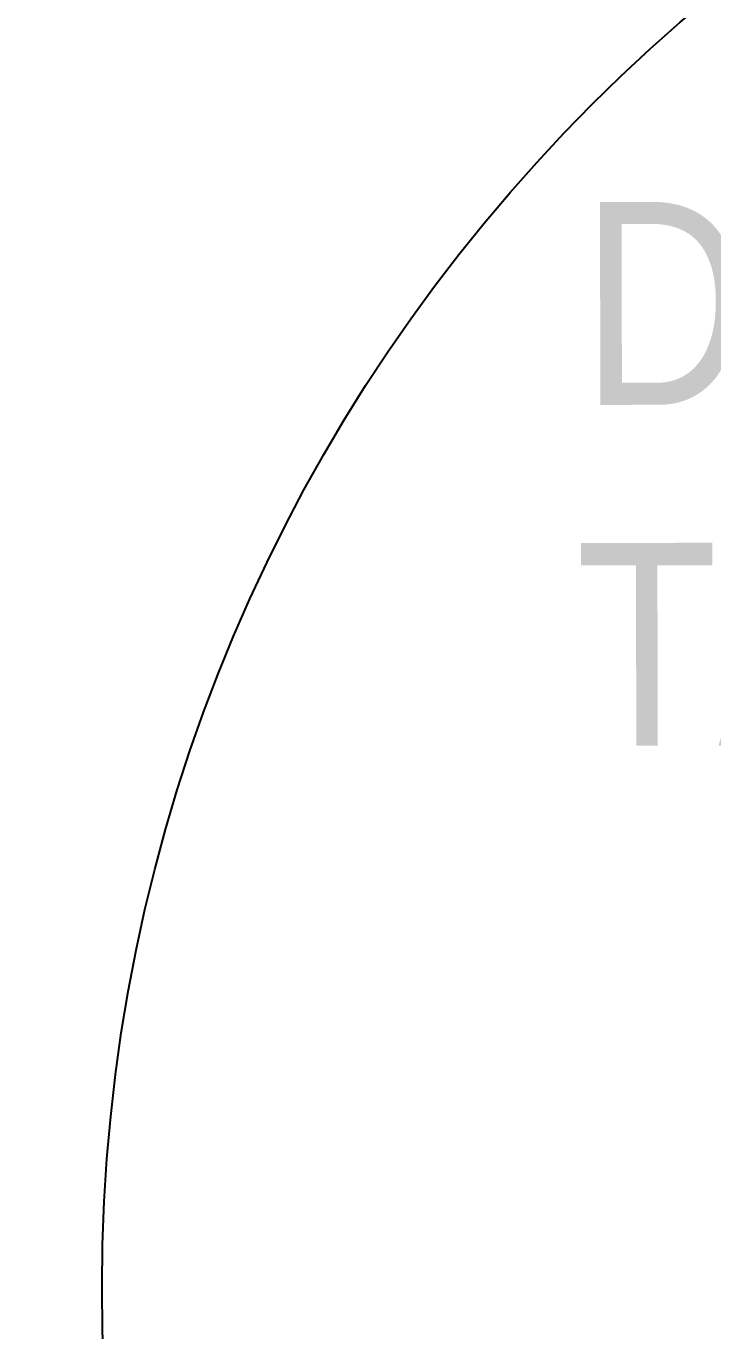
# Model space of a CAD drawing. Header units: inches. Extents: x -24 to 76, y -57 to 19.
# Drawn here: x -8.554 to -8.131, y -35.624 to -34.82 of the extents above; entities that cross this region are included whole.
import ezdxf

# ---------------------------------------------------------------- set-up
doc = ezdxf.new("R2010")
doc.units = ezdxf.units.IN
doc.header["$MEASUREMENT"] = 0
doc.layers.add('G-ANNO-TTLB', color=7, linetype='Continuous', lineweight=0)
doc.layers.add('TYVEK', color=7, linetype='Continuous', lineweight=0)

# ---------------------------------------------------------------- blocks, each defined once
blk = doc.blocks.new('Block_273')
at = {"layer": 'TYVEK', "char_height": 0.2, "attachment_point": 7, "rotation": 0.1123}
for s, insert in [('\\C18;\\c0;\\FArial Narrow|b0|i0|c1;\\H0.125000;\\W1.000002;DUPONT™ TYVEK', (-8.21227, -35.05565)), ('\\C18;\\c0;\\FArial Narrow|b0|i0|c1;\\H0.125000;\\W1.000002;TAPE', (-8.21544, -35.26397))]:
    blk.add_mtext(s, dxfattribs=dict(at, insert=insert))

msp = doc.modelspace()

# ---------------------------------------------------------------- hatches: boundary and pattern name
at = {"layer": 'G-ANNO-TTLB', "true_color": 0xff00ff, "transparency": 33554687}
h = msp.add_hatch(color=6, dxfattribs=at)
edge = h.paths.add_edge_path()
edge.add_spline(control_points=[(19.91565, -54.05207), (19.91565, -54.05207), (-20.7721, -54.05207), (-20.7721, -54.05207), (-20.7721, -54.05207), (-20.7721, -19.92707), (-20.7721, -19.92707), (-20.7721, -19.92707), (19.91565, -19.92707), (19.91565, -19.92707), (19.91565, -19.92707), (19.91565, -54.05207), (19.91565, -54.05207)], knot_values=[0, 0, 0, 0, 1, 1, 1, 2, 2, 2, 3, 3, 3, 4, 4, 4, 4], degree=3, periodic=0)
edge = h.paths.add_edge_path()
edge.add_spline(control_points=[(-20.6471, -20.05207), (-20.6471, -20.05207), (-20.6471, -53.92707), (-20.6471, -53.92707), (-20.6471, -53.92707), (19.79065, -53.92707), (19.79065, -53.92707), (19.79065, -53.92707), (19.79065, -20.05207), (19.79065, -20.05207), (19.79065, -20.05207), (-20.6471, -20.05207), (-20.6471, -20.05207)], knot_values=[0, 0, 0, 0, 1, 1, 1, 2, 2, 2, 3, 3, 3, 4, 4, 4, 4], degree=3, periodic=0)
edge.add_line((-20.6471, -20.05207), (-20.6471, -20.05207))

# ---------------------------------------------------------------- linework, layer by layer
at = {"layer": 'G-ANNO-TTLB'}
for points in [[(19.91565, -54.05207), (19.91565, -54.05207), (-20.7721, -54.05207), (-20.7721, -54.05207), (-20.7721, -54.05207), (-20.7721, -19.92707), (-20.7721, -19.92707), (-20.7721, -19.92707), (19.91565, -19.92707), (19.91565, -19.92707), (19.91565, -19.92707), (19.91565, -54.05207), (19.91565, -54.05207)], [(-20.6471, -20.05207), (-20.6471, -20.05207), (-20.6471, -53.92707), (-20.6471, -53.92707), (-20.6471, -53.92707), (19.79065, -53.92707), (19.79065, -53.92707), (19.79065, -53.92707), (19.79065, -20.05207), (19.79065, -20.05207), (19.79065, -20.05207), (-20.6471, -20.05207), (-20.6471, -20.05207)]]:
    msp.add_open_spline(points, degree=3, knots=[0, 0, 0, 0, 1, 1, 1, 2, 2, 2, 3, 3, 3, 4, 4, 4, 4], dxfattribs=at)
at = {"layer": 'TYVEK', "color": 18, "lineweight": 25, "true_color": 0x000000}
msp.add_circle((-7.47644, -35.59775), 1.03118, dxfattribs=at)

# ---------------------------------------------------------------- block references
at = {"layer": 'TYVEK'}
msp.add_blockref('Block_273', (0, 0), dxfattribs=at)

doc.saveas('drawing.dxf')
